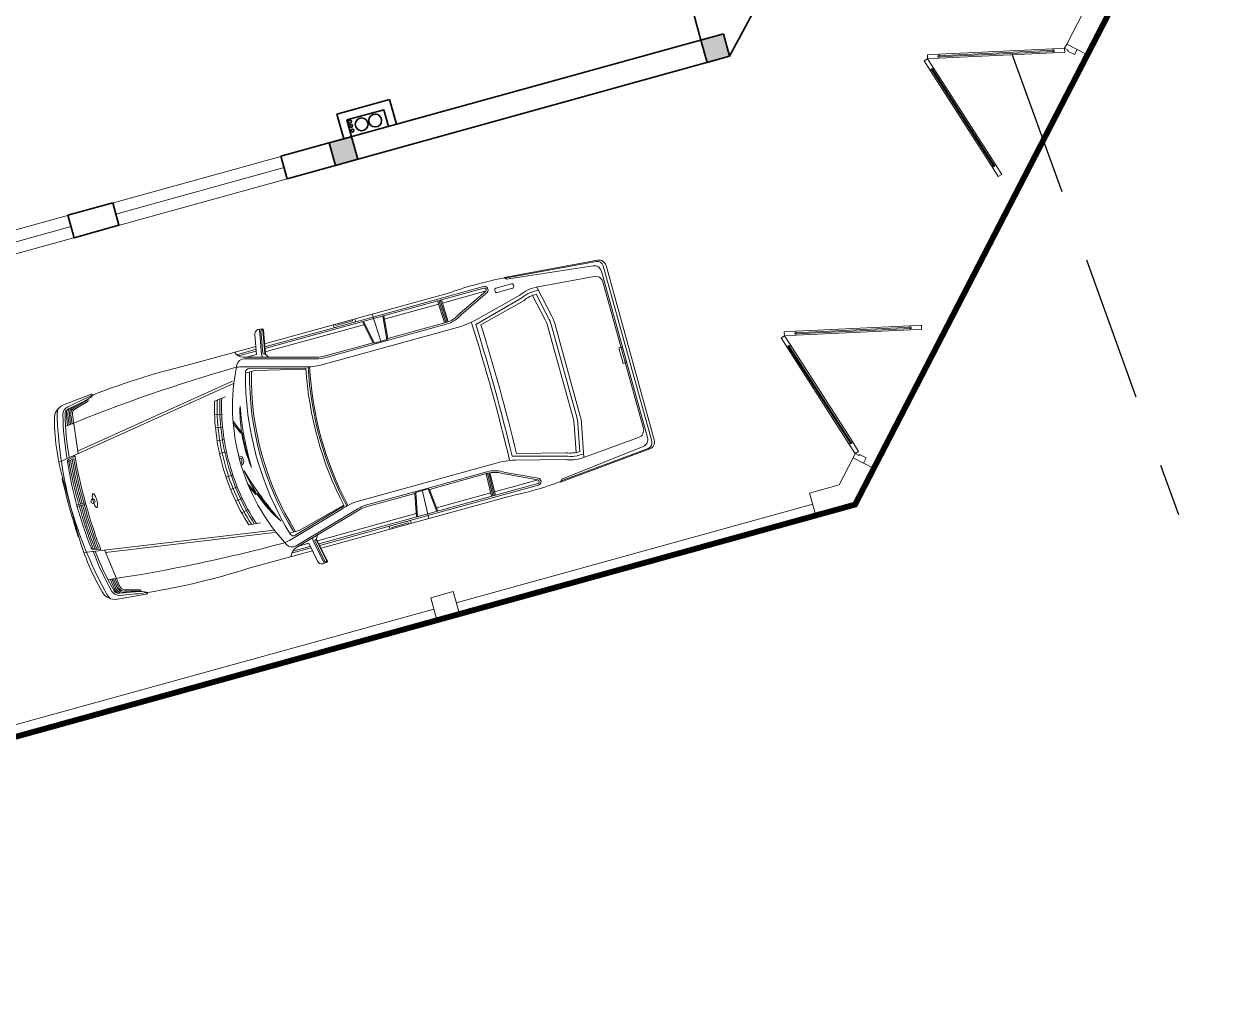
# Model space of a CAD drawing. Header units: metres. Extents: x 568336 to 569219, y 2065964 to 2066430.
# Drawn here: x 568540.96 to 568551.25, y 2066371.85 to 2066380.2 of the extents above; entities that cross this region are included whole.
import ezdxf

# ---------------------------------------------------------------- set-up
doc = ezdxf.new("R2010")
doc.units = ezdxf.units.M
doc.linetypes.add('HIDDEN', pattern=[0.375, 0.25, -0.125])
doc.layers.get('0').update_dxf_attribs({"linetype": 'CONTINUOUS'})
for name, color, linetype, lineweight in [('-CONCRETE', 1, 'CONTINUOUS', 35), ('-DIM', 9, 'CONTINUOUS', 13), ('-DOOR', 137, 'CONTINUOUS', 9), ('-LINE1', 7, 'CONTINUOUS', 18), ('-WALL', 4, 'CONTINUOUS', 35), ('A-NoiThat', 39, 'CONTINUOUS', 13)]:
    doc.layers.add(name, color=color, linetype=linetype, lineweight=lineweight)
doc.layers.add('-RANH GIOI LO DAT', color=12, linetype='CONTINUOUS')
doc.layers.add('RANHGIOI', color=2, linetype='HIDDEN')

# ---------------------------------------------------------------- blocks, each defined once
blk = doc.blocks.new('A$C5C575821')
at = {"layer": '-CONCRETE'}
h = blk.add_hatch(color=256, dxfattribs=at)
h.dxf.hatch_style = 1
h.paths.add_polyline_path([(-0.00237559899687767, 200.0000000000146), (-0.00237559899687767, 1.455191522836685e-11), (199.9976244010031, 1.455191522836685e-11), (199.9976244010031, 200.0000000000146)])
blk.add_lwpolyline([(-0.00237559899687767, 1.455191522836685e-11), (199.9976244010031, 1.455191522836685e-11), (199.9976244010031, 200.0000000000146), (-0.00237559899687767, 200.0000000000146)], close=True, dxfattribs=at)
blk = doc.blocks.new('A$C4E0379A3')
for p, q in [((-2996.279750856775, 1032.496553320994), (-3002.018703813432, 1033.745990999079)), ((-3008.090150139789, 1027.977931843419), (-3043.061717705044, 836.5011508575008)), ((-2990.807044839021, 1024.277134075732), (-3025.912967199314, 833.079852004008)), ((-3085.682541007671, 911.4788550433841), (-3651.899692384322, 911.4788550433841)), ((-3263.559132497583, 885.3509224156951), (-3090.429871480301, 885.3509224156951)), ((-3250.462603519525, 870.6263116688315), (-3093.105268508254, 870.6263116688315)), ((-3187.501905991521, 842.1779171592789), (-3098.274216702092, 842.1779171592789)), ((-3037.942802390375, 828.378234576925), (-3034.761837557598, 827.5118110461699)), ((-3020.65921215585, 842.1779171592789), (-2141.78061216927, 842.1779171592752)), ((-1959.650068678893, 842.1779171592752), (-1475.067188013578, 842.1779171592752)), ((-1475.830386665941, 870.6263116688315), (-1470.160787104774, 672.3032815963415)), ((-1464.334527829109, 870.6263116688315), (-1458.635733904608, 671.2150554052168)), ((-1452.667239152652, 870.6263116688315), (-1446.977908174536, 671.5677887848578)), ((-1441.586769597197, 842.1779171592752), (-1052.257469933189, 842.1779171592752)), ((-865.3269012909441, 903.201811849438), (-71.11810115142725, 834.3502634066463)), ((-3584.718104366126, 436.3960170050632), (-3523.18683696381, 422.8584992329816)), ((-3607.085893504729, 326.9706516054175), (-3544.866343817033, 317.0666679497481)), ((-3622.994854836725, 216.421415814184), (-3560.301398260635, 210.1850901280668)), ((-3632.390174562956, 105.1292033662139), (-3569.438819325733, 102.5820226982614)), ((-3632.390174562956, -105.1292033662103), (-3569.438819325733, -102.5820226982578)), ((-3622.994854836725, -216.4214158141804), (-3560.301398260635, -210.1850901280668)), ((-3607.085893504729, -326.9706516054175), (-3544.866343817033, -317.0666679497481)), ((-3584.718104366126, -436.3960170050595), (-3523.18683696381, -422.8584992358301)), ((-1475.830386665941, -870.6263116688315), (-1470.160787104774, -672.3032815991864)), ((-1464.334527829109, -870.6263116688315), (-1458.664941372524, -672.303770072529)), ((-1452.667239152652, -870.6263116688315), (-1447.00711605433, -672.6565188051572)), ((-3085.887475224765, -910.3509564390952), (-3640.593162343779, -910.3509564390952)), ((-3263.559132497583, -885.3509224156951), (-3090.429871480301, -885.3509224156951)), ((-3250.462603519525, -870.6263116688315), (-3093.105268508254, -870.6263116688315)), ((-3187.501905991521, -842.1779171592752), (-3098.274216702121, -842.1779171592752)), ((-3008.090150139789, -1027.977931843416), (-3043.061717705044, -836.5011508575008)), ((-2990.807044839021, -1024.277134075732), (-3025.912967199314, -833.0798520040044)), ((-3020.65921215585, -842.1779171592752), (-2141.78061216927, -842.1779171592752)), ((-1959.650068678893, -842.1779171592752), (-1475.067188013578, -842.1779171592752)), ((-1441.586769597197, -842.1779171592752), (-1052.257469933189, -842.1779171592752)), ((-2996.279750856775, -1032.496553320994), (-3002.018703813432, -1033.745990999076))]:
    blk.add_line(p, q)
for points in [[(-3098.274216702092, 842.1779171592789), (-3067.914609259256, 1009.268407781856, -0.322829462740324), (-3030.496043901949, 1045.300672373836), (-2991.506043876405, 1039.198167909493, -0.4225311786099714), (-2985.623419627984, 1030.887808484789), (-3023.929881340882, 824.5614289347104), (-3005.470260319707, 787.6172714142886)], [(-4870.384047018568, 845.066704314966, 0.06823976775944608), (-4896.976753017487, 765.0089378925404, 0.05161080396149591), (-4987.607380513335, 0), (-4987.607380513335, 207.478937501568, -0.06989633388062978), (-4921.365934352158, 770.5871649154178, -0.3210296211070637), (-4812.280680857104, 866.2280212176083), (-4565.969333974266, 890.5806124738483, -0.3115781009597456), (-4545.54920280815, 880.54624756271, -0.3115781009597456)], [(-4903.658868592698, 412.4136506211435, -0.04376507989574482), (-4839.466155334114, 788.8678837425905, -0.303464431408577), (-4782.868695665587, 840.5653442232251), (-4651.981027590606, 863.7815844731376, -0.018633397362912), (-4545.54920280815, 880.54624756271, -0.08390923079277934), (-4649.047334523697, 846.1098243228989), (-4779.973819425271, 822.886698928749, 0.3045560752127767), (-4822.072802854411, 784.5865469594828, 0.03858727590771344), (-4886.38776851265, 416.6650954678407)], [(-4813.076629193674, 685.6811984955675), (-4800.247699765634, 770.8692205619736, -0.1890165642852436), (-4771.909929751535, 824.3170338305681)], [(-4804.994763629249, 428.1683159635977), (-4762.044977893471, 766.4995694301942, -0.3045674579096705), (-4729.946581646567, 804.2107519307028), (-4609.330775206676, 838.1568347205939, 0.238869800906001), (-4600.100390597334, 846.6409491341583), (-4595.420014603791, 859.1303798949848)], [(-4800.059889112745, 686.6946200272614), (-4787.513459141453, 769.4126701847126, -0.3045674579096799), (-4736.891359234898, 828.8866461852376), (-4721.114430810267, 833.3269010276817)], [(-4786.647637781862, 688.0921518970717), (-4774.779218517273, 767.9561198074553, -0.3045674579096709), (-4733.418970440747, 816.5486990579702), (-4612.803164000856, 850.4947818507098, 0.2388698009055504), (-4612.102573199925, 851.1387303707379), (-4610.887263773911, 854.3817439534942)], [(-3012.643731650867, -885.3509224156951), (-1963.466710172506, -885.3509224156951), (-1063.303481487295, -885.3509224156951, 0.758852391154889), (-1047.183564452193, -827.6692622672344), (-1310.261823042412, -704.2175555327267, 0.1499601954441474), (-1459.464510690625, -657.5786708494743), (-2037.483357602876, -657.5786708494743), (-2541.125072652823, -657.5786708494743, 0.07730715472297119), (-2611.927908971731, -668.5916202443295), (-3208.967248637055, -833.235752490742, -0.3603937874968298), (-3285.513215308951, -800.6387751608017, -0.2425716605027487), (-3286.231772556988, 800.809849562469, -0.3606547830517091), (-3209.657337113458, 833.4583475372783), (-2611.927908971731, 668.5916202443332, 0.07730715472297119), (-2541.125072652823, 657.5786708494743), (-2037.483357602876, 657.5786708494743), (-1459.464510690625, 657.5786708494743, 0.1376144681724729), (-1310.261823042412, 704.217555532723), (-1047.183564452193, 827.6692622672344, 0.7588523911548982), (-1063.303481487295, 885.3509224156951), (-1963.466710172506, 885.3509224156951), (-3012.643731650867, 885.3509224156951)], [(-3015.377496179775, 870.6263116688315), (-1063.303481487295, 870.6263116688315, -0.7683171439523075), (-1055.154486246785, 840.0615841714389), (-1319.235907936207, 715.8914564213919, -0.142280104778698), (-1458.736641800468, 671.2144287549891), (-1976.024056619528, 672.3032815963415), (-1984.307820376242, 665.581339108372), (-2096.453094232129, 665.581339108372), (-2106.577154946834, 672.3032815963415), (-2541.125072652823, 672.3032815963415, -0.07727847959628058), (-2607.431744438392, 682.613008473596), (-3216.046654888371, 850.0523049930671, -0.2311286886389963), (-3277.026201118366, 911.3740232865784)], [(-868.7540679261438, 907.1001147009047, 0.03997438819577752), (-1335.280216321262, 911.4788550433841), (-3007.792831572064, 911.4788550433841)], [(-4843.562604160485, -683.7945017857892, 0.02787340483275634), (-3308.210399572417, -782.7347141476093, 0.05936564568836058), (-3253.205075991515, -772.948706163239), (-2747.242705778597, -634.8391743856191, -0.07946359502652071), (-2601.965144134156, -606.3408333410225), (-1363.234811721748, -606.3408333410225, -0.06068036244940278), (-1199.37521426077, -626.1566754363375), (-782.6889005874982, -730.5759957283481, 0.1209486293684503), (-629.4290067339025, -757.607551708581), (-122.9442862856667, -714.8912812514209, 0.3949698171091763), (-63.28087970800698, -651.1448328231527), (-63.28087970800698, 657.1006132509501, 0.4041354897581356), (-124.9614321859553, 720.9486878170937), (-640.5283442232176, 762.1919257656991, 0.1129366419341201), (-783.4830132239149, 734.6411806760734), (-1199.37521426077, 626.1566754363339, -0.06068036244940125), (-1363.234811721748, 606.3408333410225), (-2601.965144134156, 606.3408333410225, -0.0702167238290197), (-2747.242705778597, 633.4440944713679), (-3253.205075991515, 774.5137534065834, 0.04480937771523139), (-3308.015077754797, 782.4463968288001, 0.02806035059520589), (-4843.562604160485, 683.7945017857892)], [(-4827.285885381832, 684.6546193396243), (-4812.981940389436, 772.325770939231, -0.1311427302740574), (-4794.921998338832, 818.2494013663854)], [(-616.4137240675627, 730.9286876597653, 0.1344796854492278), (-771.6439268010727, 707.7926535669867), (-1213.88887702694, 587.6876793951342, -0.01662565411171153), (-1213.873665552208, -587.2447207339173), (-770.6838088023651, -703.351003804095)], [(-23.25471983620082, 782.1579878733537), (-23.25471983620082, -782.1579878733537, -0.3891063087469979), (-71.11810115142725, -834.3502634066499), (-865.3269012909441, -903.201811849438)], [(-622.6651235175086, 761.5748478274727), (-564.4291222408356, 476.0852007484391, -0.05034889744604845), (-557.8434856966196, 410.8509829855029), (-557.8434856966196, -414.2277926972456, -0.05172908685922792), (-564.7931751527067, -481.2219464086847), (-622.6651235175086, -757.1594921589312)], [(-2698.685679119691, 619.6445015264253, 0.1078950607841236), (-2699.72548400439, -620.1805828664583, 0.1091614567613327)], [(-759.0107277418138, -676.8789415101746, 0.1113195524799305), (-643.4695179944974, -699.5294499137162), (-596.2984370278718, -474.6143972852115, 0.05172908685922858), (-590.034186702309, -414.2277926972456), (-590.034186702309, 410.8509829855029, 0.05034889744604911), (-595.9702901968849, 469.6512318927889), (-643.6881284014671, 703.5778149330908, 0.1118639350963845), (-759.8048403782304, 680.9441264579036), (-1172.115099628922, 574.0391089188524, -0.01617379812230579), (-1172.100284526707, -573.595975471093), (-758.8447223795229, -676.5024766950119)], [(-676.3368554037588, 702.5734194401557), (-627.5114581529342, 463.2172630399909, -0.05034889744604978), (-622.2248877083475, 410.8509829855029), (-622.2248877083475, -414.2277926972456, -0.05172908685922903), (-627.8036989033571, -468.0068481645867), (-676.134822095366, -698.4530642251193)], [(-3452.482889616862, 562.2135236116737), (-3554.060144121351, 550.6822764977223, 0.07353093264208495), (-3635.253343346558, 0, 0.07353093264208495), (-3554.060144121351, -550.6822764977223), (-3452.482889616862, -562.2135236116701)], [(-3530.331948500418, -552.9738317968367, -0.07384720484661686), (-3612.21850436955, 0, -0.07384720484661686), (-3530.331948500418, 552.9738317968404, -0.1534718760259917)], [(-3505.759195788909, -555.3612628579176, -0.07417685353704202), (-3588.371467040008, 0, -0.07417685353704202), (-3505.759195788909, 555.3612628579176, -0.1534718760259917)], [(-3487.542311172903, -558.233510018832, -0.07714619085205271), (-3573.946250160603, 0, -0.07714619085205277), (-3487.542311172903, 558.2335100188357, -0.07714619085205277)], [(-3416.841750228021, 308.4722705062049, 0.04504066274934487), (-3467.186000617075, 92.97951922577704, -0.0507492285432393), (-3278.095850325917, 596.0006521768373, 0.06222235153348788), (-3412.298158051359, 321.9433247508969), (-3425.024856025208, 316.9791509710594), (-3463.468695830379, 241.3507741749127)], [(-3302.5810468212, 545.3618591457744, 0.05237457672629166), (-3409.308072175714, 311.4108557647887), (-3419.175706854789, 307.561887758111), (-3467.044869329518, 214.0424510357734)], [(-2687.049366343708, 617.0683914527108, 0.1078718366173088), (-2688.129852943879, -617.4234202364169, -0.9700812786969885)], [(-1244.498716500122, 611.5335563868903, -0.01738267416824664), (-1244.498716500122, -611.5335563868903, 9.348770212060982)], [(-4914.280906642263, 6.22783167066882, -0.02536765404079696), (-4897.697476789996, 389.9343447715764, -0.02638402949108327)], [(-4869.763633487892, 6.22783167066882, -0.02596775364903408), (-4852.557174881484, 394.3638968074592, 0.5021268142940378), (-4856.596654997236, 398.0251870236134), (-4907.754120914498, 387.954658778257)], [(-4899.441818941705, 6.22783167066882, -0.02566690648462566), (-4882.508919088956, 392.9242661173666, -0.02638402949108327)], [(-4884.602727903781, 6.22783167066882, -0.0259602240979663), (-4867.327194330312, 395.7895571474837, -0.02638402949108327)], [(-4987.900374596065, 259.3883655888058), (-4994.425486438122, 259.3883655888058, 0.001920543246390793), (-4999.999999888794, 0)], [(-4987.900374596065, -259.3883655888058), (-4994.425486438122, -259.3883655888058, -0.001920543246390793), (-4999.999999888794, 0)], [(-4870.384047018568, -845.066704314966, -0.06823976775944608), (-4896.976753017487, -765.0089378953853, -0.05161080396149591), (-4987.607380513335, 0), (-4987.607380513335, -207.478937501568, 0.06989633388062919), (-4921.365934352158, -770.5871649154142, 0.3210296211070637), (-4812.280680857104, -866.2280212176047), (-4565.969333974266, -890.5806124738483, 0.3115781009597456), (-4545.54920280815, -880.54624756271, 0.3115781009597456)], [(-3400.765824415575, -234.9979982853292, 0.04504066274934487), (-3354.010698966071, -451.2978541449702, -0.0507492285432393), (-3398.468229288963, 84.24754367501373, 0.06222235153348788), (-3402.426619257894, -220.8786749005667), (-3411.80295626595, -230.8132693547814), (-3449.396601049753, -322.6036647623514)], [(-3445.96294584038, -342.9768184091336), (-3402.485356374003, -236.819909406011), (-3395.215421280824, -229.1171298654081, -0.05237457672629166), (-3398.917709338828, 28.00156448900816)], [(-4897.697476789996, -389.9343447715764, -0.02540927670488341), (-4914.276107705198, -5.597686061722925, -0.02638402949108305)], [(-4907.754120914498, -387.9546587782534), (-4856.596654997236, -398.0251870236134, 0.5021268142937286), (-4852.557174881484, -394.3638968103041, -0.02600987267713891), (-4869.75877747155, -5.597686061722925, -0.02638402949108305)], [(-4882.508919088956, -392.9242661173666, -0.02570869351082126), (-4899.43700112807, -5.597686061722925, -0.02638402949108305)], [(-4867.327194330312, -395.7895571474837, -0.0260021767790368), (-4884.597891064099, -5.597686061722925, -0.02638402949108305)], [(-4905.867732719023, -412.413650623992, 0.04610119628449653), (-4839.466155334114, -788.8678837425905, 0.303464431408577), (-4782.868695665587, -840.5653442260736), (-4651.981027590606, -863.781584473134, 0.018633397362912), (-4545.54920280815, -880.54624756271, 0.08390923079277934), (-4649.047334523697, -846.1098243257402), (-4779.973819425271, -822.8866989287453, -0.3045560752127767), (-4822.072802854411, -784.5865469594792, -0.03858727590771596), (-4886.38776851265, -416.6650954678407)], [(-4804.994763629249, -428.1683159635941), (-4762.044977893471, -766.4995694330428, 0.3045674579096705), (-4729.946581646567, -804.2107519307028), (-4609.330775206676, -838.1568347205903, -0.238869800906001), (-4600.100390597334, -846.6409491341547), (-4595.420014603791, -859.1303798949848)], [(-4827.285885381832, -684.6546193396207), (-4812.981940389436, -772.325770939231, 0.1311427302740574), (-4794.921998338832, -818.2494013663854)], [(-4813.076629193674, -685.6811984984124), (-4800.247699765634, -770.86922056197, 0.1890165642852436), (-4771.909929751535, -824.3170338305681)], [(-4800.059889112745, -686.69462003011), (-4787.513459141453, -769.4126701847126, 0.3045674579096799), (-4736.891359234898, -828.8866461880825), (-4721.114430810267, -833.3269010276817)], [(-4786.647637781862, -688.0921518970681), (-4774.779218517273, -767.9561198074516, 0.3045674579096709), (-4733.418970440747, -816.5486990579702), (-4612.803164000856, -850.4947818507026, -0.2388698009055504), (-4612.102573199925, -851.1387303707379), (-4610.887263773911, -854.381743956339)], [(-3015.377496179775, -870.6263116688315), (-1063.303481487295, -870.6263116688315, 0.7683171439523258), (-1055.154486246785, -840.0615841714389), (-1319.235907936207, -715.8914564242405, 0.1491808976199924), (-1458.736641800468, -672.3032815991864), (-1976.024056619528, -672.3032815991864), (-1984.307820376242, -665.581339108372), (-2096.453094232129, -665.581339108372), (-2106.577154946834, -672.3032815991864), (-2541.125072652823, -672.3032815991864, 0.07727847959628047), (-2607.431744438392, -682.6130084764445), (-3216.046654888371, -850.0523049930671, 0.2282364891771564), (-3276.671408963914, -910.3509564390952)], [(-3098.274216702121, -842.1779171592752), (-3067.914609259256, -1009.268407784704, 0.322829462740324), (-3030.496043901949, -1045.300672373836), (-2991.506043876405, -1039.198167909493, 0.4225311786099714), (-2985.623419627984, -1030.887808484789), (-3023.929881340882, -824.5614289347068), (-3005.470260319707, -787.6172714142886)], [(-868.7540679261438, -907.1001147009047, -0.0414951907627566), (-1348.360891190561, -910.3509564390952), (-3008.00223671383, -910.3509564390952)]]:
    blk.add_lwpolyline(points, format="xyb")
for points in [[(-3015.807793005253, 1042.656387855855), (-3057.52083578438, 831.3416118546156), (-3054.913779344963, 802.6445387232234)], [(-2203.907297133119, 910.6014532664667), (-2203.907297133119, 885.2620716209385), (-2394.199092747993, 885.2620716209385), (-2394.199092747993, 910.6014532664667)], [(-2225.182178868301, 910.6014532664667), (-2225.182178868301, 901.1650977577046), (-2375.288102016028, 901.1650977577046), (-2375.288102016028, 910.6014532664667)], [(-2106.577154946834, 672.3032815963415), (-2147.256567275472, 870.6263116688315)], [(-2096.453094232129, 665.581339108372), (-2138.42639522953, 870.6263116688315)], [(-2047.819559299591, 911.4788550433841), (-2037.483357602876, 657.5786708494743)], [(-1984.307820376242, 665.581339108372), (-1964.785012715118, 870.6263116688315)], [(-1976.024056619528, 672.3032815963415), (-1957.103068186407, 870.6263116688315)], [(-1442.349968249531, 870.6263116688315), (-1436.681442780595, 672.3433186308575)], [(-3354.775580246467, 653.740087297716), (-4981.04130297646, 402.0138762619281)], [(-3358.121377088886, 675.3554554306793), (-4802.289964247146, 451.8156725637855)], [(-2721.224922639667, 606.7353126415182), (-3148.34922172816, 712.712111176792), (-3234.941972871398, 712.712111176792)], [(-52.15966418082826, 72.75439973999164), (-80.96028252475662, 72.75439973999164), (-80.96028252475662, -66.79861930934567), (-52.15966418082826, -66.79861930934567)], [(-52.15966418082826, 55.9840253048751), (-64.18990809141542, 55.9840253048751), (-64.18990809141542, -50.02824487707403), (-52.15966418082826, -50.02824487707403)], [(-3354.775580246467, -653.740087297716), (-4981.04130297646, -402.0138762619245)], [(-3358.121377088886, -675.3554554335242), (-4802.289964247146, -451.8156725637818)], [(-2721.224922639667, -606.7353126415182), (-3148.349221728189, -712.7121111767883), (-3234.941972871398, -712.7121111767883)], [(-2106.577154946834, -672.3032815991864), (-2147.256567275472, -870.6263116688315)], [(-2096.453094232129, -665.581339108372), (-2138.42639522953, -870.6263116688315)], [(-2047.775881395297, -910.3509564390952), (-2037.483357602876, -657.5786708494743)], [(-1984.307820376242, -665.581339108372), (-1964.785012715118, -870.6263116688315)], [(-1976.024056619528, -672.3032815991864), (-1957.103068186407, -870.6263116688315)], [(-1442.349968249531, -870.6263116688315), (-1436.710369439912, -673.421566092049)], [(-3015.807793005253, -1042.656387855855), (-3057.52083578438, -831.3416118546156), (-3054.913779344992, -802.6445387232197)], [(-2203.907297133119, -910.6014532664667), (-2203.907297133119, -885.2620716209385), (-2394.199092747993, -885.2620716209385), (-2394.199092747993, -910.6014532664667)], [(-2225.182178868301, -910.6014532664667), (-2225.182178868301, -901.1650977577046), (-2375.288102016028, -901.1650977577046), (-2375.288102016028, -910.6014532664667)]]:
    blk.add_lwpolyline(points)
for points in [[(-50.62470726019819, -741.9746712870765), (-50.62470726019819, 741.974671284228, 0.3738255186209485), (-105.6064964622783, 805.2372472902607), (-854.770211812167, 891.193883127471), (-872.6036079405167, 911.4788550433841), (-57.1980912592262, 840.7897208713366, -0.3838182314483654), (0, 777.2546040099369), (0, -777.2546040099369, -0.3838182314483655), (-57.1980912592262, -840.7897208713366), (-872.6036079405167, -911.4788550433841), (-854.770211812167, -891.193883127471), (-105.6064964622783, -805.2372472902643, 0.3738255186209483)], [(-2720.41057243073, -615.5128589379055), (-3193.064678348543, -742.7835730999323, -0.3886707781314162), (-3229.415217520349, -725.1964465911842, -0.1433832436768417), (-3229.608259289002, 726.2762574683693, -0.3909531201266976), (-3193.035825690633, 743.8046367826719), (-2719.865491744858, 612.8224619197354, 0.1060472833840974)], [(-4855.376810563961, 0, -0.02752144231468103), (-4836.636325514555, 409.7235392579678, 0.543026912132297), (-4844.334555790323, 415.7994884619948), (-4897.09436961051, 401.8094019157143, 0.3084444842082292), (-4911.253964182775, 385.4427711400167, 0.02852352528582779), (-4933.565390492062, 0, 0.028523525285825), (-4911.253964182775, -385.4427711400167, 0.3084444842082292), (-4897.09436961051, -401.8094019157106), (-4844.334555790323, -415.7994884619911, 0.543026912132297), (-4836.636325514555, -409.7235392608127, -0.02752144231468103)], [(-4788.455573918967, -1.432070438735536, -0.02775360872709413), (-4787.074559375062, 23.42867493363519, -0.03797815738071966), (-4783.691173830797, 41.31948322860626, -0.07846746825042708), (-4776.946830313391, 56.44470086090951, -0.2539423622816263), (-4772.188894521794, 59.02775656809536, -0.2539423622819776), (-4767.430958729878, 56.44470086090951, -0.07846746825041871), (-4760.686615212471, 41.31948322860626, -0.0379781573807095), (-4757.303229668207, 23.42867493363519, -0.02775360872713146), (-4755.922215124301, -1.432070438735536, -0.02775360872710035), (-4757.303229668207, -26.29281581110263, -0.03797815738074826), (-4760.686615212471, -44.18362410322516, -0.07846746825042701), (-4767.430958729878, -59.3088417355284, -0.2539423622816263), (-4772.188894521794, -61.89189744556279, -0.2539423622816263), (-4776.946830313391, -59.3088417355284, -0.07846746825042708), (-4783.691173830797, -44.18362410322516, -0.03797815738071966), (-4787.074559375062, -26.29281581110263, -0.02775360872709413)], [(-964.2799980502168, -802.9854151224317), (-825.7107208346424, -802.9854151224317, -0.4142135623730951), (-812.4232438355684, -816.2728921229173), (-812.4232438355684, -829.5872585326215, -0.4142135623730951), (-825.7107208346424, -842.874735533107), (-964.2799980502168, -842.874735533107, -0.4142135623730951), (-977.5674750492908, -829.5872585326215), (-977.5674750492908, -816.2728921229173, -0.4142135623731002)]]:
    blk.add_lwpolyline(points, format="xyb", close=True)
blk.add_lwpolyline([(-4933.565390492062, 6.22783167066882), (-4861.635927715251, 6.22783167066882), (-4861.635927715251, -5.597686061722925), (-4933.565390492062, -5.597686061722925)], close=True)
blk.add_circle((-4789.890833507263, -0.1576842128342832), 18.6214786089181)
for centre, radius, start, end in [((-3001.105393374717, 1026.705217375878), 7.099762614670278, 97.39098558079657, 169.6732497149579), ((-2997.790073746903, 1025.559294930932), 7.099762614670278, 349.5957516717226, 77.71769400134922), ((-3881.074283715483, -5391.946280380074), 6307.589827436831, 87.91780570572064, 96.04706091347063), ((-3036.076960939972, 835.2284363899598), 7.099762614670278, 169.6732497149579, 254.7635313138866), ((-3032.895996107167, 834.3620128592083), 7.099762614670278, 254.7635313138866, 349.5957516717226), ((-75.6427538455464, 782.1579878733537), 52.38803400920728, 0, 85.04530191497378), ((-759.2673917537031, 0.960133373773715), 2539.636099297147, 163.7107958396242, 196.3207079273416), ((-760.0176427804108, 1.067208039446996), 2523.816798637574, 163.6220830038182, 196.4284284904555), ((-4906.504309312062, 383.2413335803685), 4.87621405084051, 104.8510911313827, 173.4194507819747), ((-3489.944782443199, -0.00161361009668326), 27.25572591040293, 291.6019780192963, 68.44915043867839), ((-3489.944782443199, -0.00161361009668326), 43.41682511917548, 283.8142155396715, 76.23691291699318), ((-4906.504309312062, -383.2413335803685), 4.876214050840144, 186.5805492180253, 255.1489088686173), ((-651.0022674381325, -431.9387517871619), 297.0396287597253, 246.2045110504799, 276.7034138364921), ((-3886.012961580447, 5391.430045195742), 6306.558068424799, 263.997063791104, 272.2302292393929), ((-3036.076960939972, -835.2284363899598), 7.099762614670278, 105.2364686861134, 190.3267502850421), ((-3032.895996107167, -834.3620128592047), 7.099762614670278, 10.40424832827746, 105.2364686861134), ((-3001.105393374717, -1026.705217375878), 7.099762614670278, 190.3267502850421, 262.6090144192034), ((-2997.790073746903, -1025.559294930932), 7.099762614670278, 282.2823059986508, 10.40424832827746)]:
    blk.add_arc(centre, radius, start, end)
blk = doc.blocks.new('CONG2')
at = {"layer": '-LINE1', "lineweight": 18}
blk.add_line((257137.2925097303, -126792.5352137267), (257137.2925097303, -126692.5925669219), dxfattribs=at)
at = {"ltscale": 100}
for p, q in [((255906.6608199426, -126605.9071335611), (256396.6608199404, -125757.2022378503)), ((256426.9717090726, -125774.7022378508), (255936.9717090748, -126623.4071335616)), ((256526.9717090889, -125774.7278207543), (257016.9717090867, -126623.4327164651)), ((257047.2825982189, -126605.9327164647), (256557.2825982211, -125757.2278207539))]:
    blk.add_line(p, q, dxfattribs=at)
for points in [[(256476.9717090739, -125688.0996974731), (256426.9717090726, -125774.7022378508), (256416.1463915266, -125768.4522378512), (256421.1463915267, -125759.7919838134), (256412.4861374889, -125754.7919838133), (256407.4861374888, -125763.4522378511), (256396.6608199404, -125757.2022378503), (256446.6608199417, -125670.5996974726)], [(256476.9717090877, -125688.1252803766), (256526.9717090889, -125774.7278207543), (256537.7970266349, -125768.4778207547), (256532.7970266348, -125759.8175667169), (256541.4572806726, -125754.8175667168), (256546.4572806727, -125763.4778207546), (256557.2825982211, -125757.2278207539), (256507.2825982199, -125670.6252803762)], [(255917.486137491, -126612.1571335619), (255912.4861374909, -126620.8173875996), (255921.1463915287, -126625.8173875997), (255926.1463915288, -126617.1571335619), (255936.9717090748, -126623.4071335616), (255886.9717090735, -126710.0096739393), (255856.6608199413, -126692.5096739388), (255906.6608199426, -126605.9071335611)], [(257036.4572806705, -126612.1827164654), (257041.4572806706, -126620.8429705032), (257032.7970266328, -126625.8429705033), (257027.7970266327, -126617.1827164655), (257016.9717090867, -126623.4327164651), (257066.971709088, -126710.0352568428), (257097.2825982202, -126692.5352568424), (257047.2825982189, -126605.9327164647)], [(257087.2825982202, -126727.5352568422), (257097.2825982202, -126727.5352568424), (257097.2825982202, -126692.5352568424), (257137.2825982202, -126692.5352568429), (257137.2825982187, -126792.5352568429), (257087.2825982187, -126792.5352568422)]]:
    blk.add_lwpolyline(points, close=True, dxfattribs=at)
at = {"color": 8, "ltscale": 100}
for points in [[(256412.4861374889, -125754.7919838133), (256421.1463915267, -125759.7919838134), (255921.1463915287, -126625.8173875997), (255912.4861374909, -126620.8173875996)], [(256541.4572806726, -125754.8175667168), (256532.7970266348, -125759.8175667169), (257032.7970266328, -126625.8429705033), (257041.4572806706, -126620.8429705032)]]:
    blk.add_lwpolyline(points, close=True, dxfattribs=at)
blk = doc.blocks.new('M32-T1')
at = {"layer": '-CONCRETE'}
for centre, radius in [((198715.3580287397, -1028676.742801343, 5.66516857499076e-09), 13), ((198757.1074467557, -1028676.742801343, 5.66516857499076e-09), 13), ((198795.3774337054, -1028676.742801343, 5.66516857499076e-09), 13), ((198746.1847867137, -1028767.239609441, 5.66516857499076e-09), 55), ((198746.1847867137, -1028888.082059646, 5.66516857499076e-09), 55)]:
    blk.add_circle(centre, radius, dxfattribs=at)
at = {"layer": '-DOOR'}
for p, q in [((198565.4398225835, -1024625.615374506), (198565.5910197298, -1026125.887901947)), ((198465.5689585275, -1026525.614411235), (198465.578199292, -1026125.613529166)), ((198665.1549068393, -1026525.618099888), (198665.1641476038, -1026125.61721782)), ((198565.641408914, -1026525.88174377), (198565.7925517504, -1028025.615374504))]:
    blk.add_line(p, q, dxfattribs=at)
blk.add_lwpolyline([(198665.4493771857, -1028025.615374487), (198665.6071688295, -1024625.591068527), (198465.6071677874, -1024625.591068562), (198465.4493761436, -1028025.615374522)], close=True, dxfattribs=at)
at = {"layer": '-LINE1'}
for points in [[(194566.3236618243, -1024455.590891449), (194566.3236617484, -1028255.590891449)], [(194566.3236617444, -1028455.590891449), (194566.3236616809, -1031633.839563529)]]:
    blk.add_lwpolyline(points, dxfattribs=at)
at = {"layer": '-LINE1', "ltscale": 10}
for points in [[(194466.323661988, -1028455.590891449), (194666.323661988, -1028455.590891449), (194666.323661988, -1028255.590891449), (194466.323661988, -1028255.590891449)], [(197794.8294269319, -1034791.541034314), (197658.9735106502, -1034938.316951995), (197952.525346013, -1035210.028784559), (198088.381262295, -1035063.252866877)]]:
    blk.add_lwpolyline(points, close=True, dxfattribs=at)
for points in [[(194666.3236616775, -1031896.435465188), (194666.3236616882, -1031633.839563529), (194466.3236616882, -1031633.839563529), (194466.323661674, -1031983.839563529)], [(194466.323661674, -1031983.839563529), (194466.3236616739, -1031983.839563529), (194723.1815176161, -1032221.587417022), (194859.0374338921, -1032074.811499335), (194666.3236616775, -1031896.435465188)]]:
    blk.add_lwpolyline(points, dxfattribs=at)
at = {"layer": '-RANH GIOI LO DAT', "linetype": 'HIDDEN', "ltscale": 10, "const_width": 50}
blk.add_lwpolyline([(199451.4178575453, -1036598.04706044), (205466.3236621031, -1036132.558250755), (205466.3236621024, -1016255.590891584), (194466.323661988, -1016255.590891449), (194466.323661674, -1031983.839563529)], close=True, dxfattribs=at)
at = {"layer": '-WALL', "color": 250}
for p, q in [((198665.9729132636, -1026125.880861615), (198465.9623253475, -1026125.887901947)), ((198665.9552332988, -1026525.88174377), (198465.9799252441, -1026525.888782859))]:
    blk.add_line(p, q, dxfattribs=at)
at = {"layer": '-WALL'}
for p, q in [((198666.3236626981, -1028025.615374487), (198466.3236627034, -1028025.615374487)), ((198466.3236627034, -1028025.615374487), (198466.3236627034, -1031971.372703628)), ((198666.3236626978, -1031885.7518818), (198666.3236626981, -1028025.615374487)), ((198886.3236619273, -1028585.42689062), (198666.3236619273, -1028585.42689062)), ((198886.3236619273, -1029055.42689062), (198886.3236619273, -1028585.42689062)), ((198816.3236619273, -1028655.42689062), (198666.3236619274, -1028655.42689062)), ((198816.3236619273, -1028985.42689062), (198816.3236619273, -1028655.42689062)), ((198816.3236619273, -1028985.42689062), (198666.3236619273, -1028985.42689062)), ((198886.3236619273, -1029055.42689062), (198666.3236619274, -1029055.42689062)), ((198666.3236627034, -1031771.372703634), (201490.7686116113, -1031775.657591881)), ((199728.8248171892, -1033175.65759188), (198466.3236627008, -1031971.372703631))]:
    blk.add_line(p, q, dxfattribs=at)
blk.add_lwpolyline([(198465.9623253475, -1026125.887901947), (198665.9799260383, -1026125.887901947), (198665.9799260383, -1026525.88174377), (198465.9623253475, -1026525.88174377)], close=True, dxfattribs=at)
at = {"layer": '-DOOR', "xscale": -1, "rotation": 317.220226006461}
blk.add_blockref('CONG2', (469637.3533063035, -1113729.360073184), dxfattribs=at)
at = {"layer": '-DOOR', "rotation": 317.2230064992588}
blk.add_blockref('CONG2', (95098.26094727169, -767164.8719767915), dxfattribs=at)
at = {"layer": '-WALL', "xscale": -1}
for p in [(198666.3212870989, -1028655.42689062), (198666.3212871044, -1031971.372703634)]:
    blk.add_blockref('A$C5C575821', p, dxfattribs=at)
at = {"layer": 'A-NoiThat', "xscale": -1, "rotation": 90}
blk.add_blockref('A$C4E0379A3', (196239.1531314855, -1030468.348122546), dxfattribs=at)

msp = doc.modelspace()

# ---------------------------------------------------------------- block references
at = {"layer": '-DIM', "xscale": 0.001, "yscale": 0.001, "zscale": 0.001, "rotation": 105.4590240808033}
msp.add_blockref('M32-T1', (567605.2885759645, 2065913.567334296), dxfattribs=at)

# ---------------------------------------------------------------- next in the draw order: linework, layer by layer
at = {"layer": 'RANHGIOI', "color": 12, "ltscale": 5}
msp.add_line((568536.0605174038, 2066416.965190315), (568550.8815137246, 2066375.987512947), dxfattribs=at)

doc.saveas('drawing.dxf')
